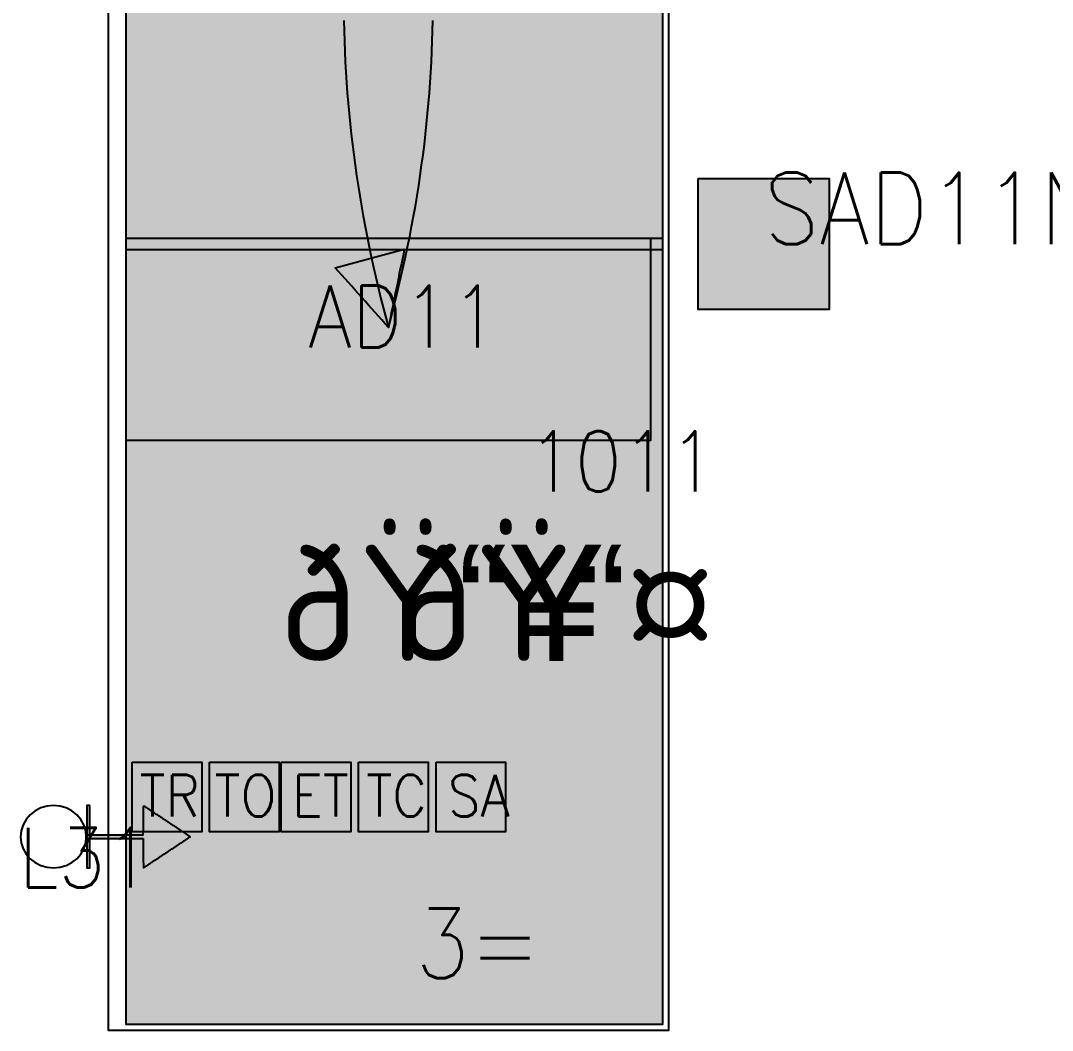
# Model space of a CAD drawing. Extents: x -63 to 1485, y -6 to 1218.
# Drawn here: x 53.3 to 226.5, y 817 to 986.5 of the extents above; entities that cross this region are included whole.
import ezdxf

# ---------------------------------------------------------------- set-up
doc = ezdxf.new("R2010")
doc.units = 0
doc.layers.get('0').update_dxf_attribs({"linetype": 'CONTINUOUS'})
doc.styles.get("Standard").update_dxf_attribs({"font": 'Standard'})

msp = doc.modelspace()

# ---------------------------------------------------------------- hatches: boundary and pattern name
for color, points in [(255, [(71, 1032), (161, 1032), (161, 948), (71, 948)]), (255, [(167, 960), (189, 960), (189, 938), (167, 938)]), (255, [(71, 950), (161, 950), (161, 818), (71, 818)]), (7, [(117.68, 948.15), (117.52, 947.32), (117.35, 946.5), (117.18, 945.68), (117.01, 944.86), (116.84, 944.04), (116.68, 943.22), (116.51, 942.39), (116.34, 941.57), (116.17, 940.75), (116.01, 939.93), (115.84, 939.11), (115.67, 938.29), (115.5, 937.46), (115.34, 936.64), (115.17, 935.82), (115, 935), (114.44, 935.63), (113.89, 936.25), (113.33, 936.88), (112.77, 937.51), (112.22, 938.14), (111.66, 938.76), (111.1, 939.39), (110.55, 940.02), (109.99, 940.64), (109.43, 941.27), (108.88, 941.9), (108.32, 942.53), (107.76, 943.15), (107.21, 943.78), (106.65, 944.41), (106.09, 945.03)]), (7, [(73.86, 849.23), (73.86, 845.94), (73.91, 844.31), (74.03, 844.39), (74.15, 844.47), (74.26, 844.54), (74.38, 844.62), (74.5, 844.7), (74.61, 844.78), (74.73, 844.85), (74.85, 844.93), (74.96, 845.01), (75.08, 845.08), (75.19, 845.16), (75.31, 845.24), (75.43, 845.32), (75.54, 845.39), (75.66, 845.47), (75.78, 845.55), (75.89, 845.62), (76.01, 845.7), (76.12, 845.78), (76.24, 845.86), (76.36, 845.93), (76.47, 846.01), (76.59, 846.09), (76.71, 846.16), (76.82, 846.24), (76.94, 846.32), (77.05, 846.4), (77.17, 846.47), (77.29, 846.55), (77.4, 846.63), (77.52, 846.7), (77.64, 846.78), (77.75, 846.86), (77.87, 846.94), (77.99, 847.01), (78.1, 847.09), (78.22, 847.17), (78.33, 847.25), (78.45, 847.32), (78.57, 847.4), (78.68, 847.48), (78.8, 847.55), (78.92, 847.63), (79.03, 847.71), (79.15, 847.79), (79.26, 847.86), (79.38, 847.94), (79.5, 848.02), (79.61, 848.09), (79.73, 848.17), (79.85, 848.25), (79.96, 848.33), (80.08, 848.4), (80.2, 848.48), (80.31, 848.56), (80.43, 848.63), (80.54, 848.71), (80.66, 848.79), (80.78, 848.87), (80.89, 848.94), (81.01, 849.02), (81.13, 849.1), (81.24, 849.17), (81.36, 849.25), (81.47, 849.33), (81.59, 849.41), (81.71, 849.48), (81.64, 849.56), (81.52, 849.64), (81.41, 849.71), (81.29, 849.79), (81.18, 849.87), (81.06, 849.95), (80.94, 850.02), (80.83, 850.1), (80.71, 850.18), (80.59, 850.25), (80.48, 850.33), (80.36, 850.41), (80.24, 850.49), (80.13, 850.56), (80.01, 850.64), (79.9, 850.72), (79.78, 850.79), (79.66, 850.87), (79.55, 850.95), (79.43, 851.03), (79.31, 851.1), (79.2, 851.18), (79.08, 851.26), (78.97, 851.33), (78.85, 851.41), (78.73, 851.49), (78.62, 851.57), (78.5, 851.64), (78.38, 851.72), (78.27, 851.8), (78.15, 851.88), (78.03, 851.95), (77.92, 852.03), (77.8, 852.11), (77.69, 852.18), (77.57, 852.26), (77.45, 852.34), (77.34, 852.42), (77.22, 852.49), (77.1, 852.57), (76.99, 852.65), (76.87, 852.72), (76.76, 852.8), (76.64, 852.88), (76.52, 852.96), (76.41, 853.03), (76.29, 853.11), (76.17, 853.19), (76.06, 853.26), (75.94, 853.34), (75.83, 853.42), (75.71, 853.5), (75.59, 853.57), (75.48, 853.65), (75.36, 853.73), (75.24, 853.8), (75.13, 853.88), (75.01, 853.96), (74.89, 854.04), (74.78, 854.11), (74.66, 854.19), (74.55, 854.27), (74.43, 854.35), (74.31, 854.42), (74.2, 854.5), (74.08, 854.58), (73.96, 854.65), (73.86, 854.46), (73.86, 851.17), (73.79, 849.77), (73.67, 849.77), (73.56, 849.77), (73.44, 849.77), (73.32, 849.77), (73.21, 849.77), (73.09, 849.77), (72.98, 849.77), (72.86, 849.77), (72.74, 849.77), (72.63, 849.77), (72.51, 849.77), (72.39, 849.77), (72.28, 849.77), (72.16, 849.77), (72.05, 849.77), (71.93, 849.77), (71.81, 849.77), (71.7, 849.77), (71.58, 849.77), (71.46, 849.77), (71.35, 849.77), (71.23, 849.77), (71.11, 849.77), (71, 849.77), (70.88, 849.77), (70.77, 849.77), (70.65, 849.77), (70.53, 849.77), (70.42, 849.77), (70.3, 849.77), (70.18, 849.77), (70.07, 849.77), (69.95, 849.77), (69.83, 849.77), (69.72, 849.77), (69.6, 849.77), (69.49, 849.77), (69.37, 849.77), (69.25, 849.77), (69.14, 849.77), (69.02, 849.77), (68.9, 849.77), (68.79, 849.77), (68.67, 849.77), (68.55, 849.77), (68.44, 849.77), (68.32, 849.77), (68.21, 849.77), (68.09, 849.77), (67.97, 849.77), (67.86, 849.77), (67.74, 849.77), (67.62, 849.77), (67.51, 849.77), (67.39, 849.77), (67.28, 849.77), (67.16, 849.77), (67.04, 849.77), (66.93, 849.77), (66.81, 849.77), (66.69, 849.77), (66.58, 849.77), (66.46, 849.77), (66.34, 849.77), (66.23, 849.77), (66.11, 849.77), (66, 849.77), (65.88, 849.77), (65.76, 849.77), (65.65, 849.77), (65.53, 849.77), (65.41, 849.77), (65.3, 849.77), (65.18, 849.77), (65.06, 849.77), (64.95, 849.77), (64.83, 849.77), (64.72, 849.77), (64.6, 849.77), (64.48, 849.77), (64.37, 849.77), (64.32, 849.23), (64.43, 849.23), (64.55, 849.23), (64.67, 849.23), (64.78, 849.23), (64.9, 849.23), (65.01, 849.23), (65.13, 849.23), (65.25, 849.23), (65.36, 849.23), (65.48, 849.23), (65.6, 849.23), (65.71, 849.23), (65.83, 849.23), (65.95, 849.23), (66.06, 849.23), (66.18, 849.23), (66.29, 849.23), (66.41, 849.23), (66.53, 849.23), (66.64, 849.23), (66.76, 849.23), (66.88, 849.23), (66.99, 849.23), (67.11, 849.23), (67.23, 849.23), (67.34, 849.23), (67.46, 849.23), (67.57, 849.23), (67.69, 849.23), (67.81, 849.23), (67.92, 849.23), (68.04, 849.23), (68.16, 849.23), (68.27, 849.23), (68.39, 849.23), (68.51, 849.23), (68.62, 849.23), (68.74, 849.23), (68.85, 849.23), (68.97, 849.23), (69.09, 849.23), (69.2, 849.23), (69.32, 849.23), (69.44, 849.23), (69.55, 849.23), (69.67, 849.23), (69.79, 849.23), (69.9, 849.23), (70.02, 849.23), (70.13, 849.23), (70.25, 849.23), (70.37, 849.23), (70.48, 849.23), (70.6, 849.23), (70.72, 849.23), (70.83, 849.23), (70.95, 849.23), (71.06, 849.23), (71.18, 849.23), (71.3, 849.23), (71.41, 849.23), (71.53, 849.23), (71.65, 849.23), (71.76, 849.23), (71.88, 849.23), (72, 849.23), (72.11, 849.23), (72.23, 849.23), (72.34, 849.23), (72.46, 849.23), (72.58, 849.23), (72.69, 849.23), (72.81, 849.23), (72.93, 849.23), (73.04, 849.23), (73.16, 849.23), (73.28, 849.23), (73.39, 849.23), (73.51, 849.23), (73.62, 849.23), (73.74, 849.23)]), (7, [(64.9, 854.72), (64.38, 854.72), (64.38, 844.27), (64.9, 844.27)])]:
    msp.add_hatch(color=color).paths.add_polyline_path(points, flags=0)
at = {"true_color": 0x6fd892}
for points in [[(71, 950), (159, 950), (159, 916), (71, 916)], [(72, 862), (83.69, 862), (83.69, 850.31), (72, 850.31)], [(85, 862), (96.69, 862), (96.69, 850.31), (85, 850.31)], [(97, 862), (108.69, 862), (108.69, 850.31), (97, 850.31)], [(110, 862), (121.69, 862), (121.69, 850.31), (110, 850.31)], [(123, 862), (134.69, 862), (134.69, 850.31), (123, 850.31)]]:
    msp.add_hatch(color=113, dxfattribs=at).paths.add_polyline_path(points, flags=0)

# ---------------------------------------------------------------- linework, layer by layer
at = {"color": 7}
for points in [[(68, 1035), (162, 1035), (162, 817), (68, 817)], [(71, 1032), (161, 1032), (161, 948), (71, 948)], [(167, 960), (189, 960), (189, 938), (167, 938)], [(71, 950), (161, 950), (161, 818), (71, 818)], [(117.68, 948.15), (117.52, 947.32), (117.35, 946.5), (117.18, 945.68), (117.01, 944.86), (116.84, 944.04), (116.68, 943.22), (116.51, 942.39), (116.34, 941.57), (116.17, 940.75), (116.01, 939.93), (115.84, 939.11), (115.67, 938.29), (115.5, 937.46), (115.34, 936.64), (115.17, 935.82), (115, 935), (114.44, 935.63), (113.89, 936.25), (113.33, 936.88), (112.77, 937.51), (112.22, 938.14), (111.66, 938.76), (111.1, 939.39), (110.55, 940.02), (109.99, 940.64), (109.43, 941.27), (108.88, 941.9), (108.32, 942.53), (107.76, 943.15), (107.21, 943.78), (106.65, 944.41), (106.09, 945.03)], [(53.27, 849.5), (53.38, 848.48), (53.69, 847.5), (54.2, 846.6), (54.89, 845.81), (55.72, 845.16), (56.67, 844.67), (57.71, 844.38), (58.78, 844.27), (59.86, 844.38), (60.89, 844.67), (61.84, 845.16), (62.68, 845.81), (63.36, 846.6), (63.87, 847.5), (64.19, 848.48), (64.29, 849.5), (64.19, 850.52), (63.87, 851.5), (63.36, 852.4), (62.68, 853.19), (61.84, 853.84), (60.89, 854.33), (59.86, 854.62), (58.78, 854.72), (57.71, 854.62), (56.67, 854.33), (55.72, 853.84), (54.89, 853.19), (54.2, 852.4), (53.69, 851.5), (53.38, 850.52)], [(73.86, 849.23), (73.86, 845.94), (73.91, 844.31), (74.03, 844.39), (74.15, 844.47), (74.26, 844.54), (74.38, 844.62), (74.5, 844.7), (74.61, 844.78), (74.73, 844.85), (74.85, 844.93), (74.96, 845.01), (75.08, 845.08), (75.19, 845.16), (75.31, 845.24), (75.43, 845.32), (75.54, 845.39), (75.66, 845.47), (75.78, 845.55), (75.89, 845.62), (76.01, 845.7), (76.12, 845.78), (76.24, 845.86), (76.36, 845.93), (76.47, 846.01), (76.59, 846.09), (76.71, 846.16), (76.82, 846.24), (76.94, 846.32), (77.05, 846.4), (77.17, 846.47), (77.29, 846.55), (77.4, 846.63), (77.52, 846.7), (77.64, 846.78), (77.75, 846.86), (77.87, 846.94), (77.99, 847.01), (78.1, 847.09), (78.22, 847.17), (78.33, 847.25), (78.45, 847.32), (78.57, 847.4), (78.68, 847.48), (78.8, 847.55), (78.92, 847.63), (79.03, 847.71), (79.15, 847.79), (79.26, 847.86), (79.38, 847.94), (79.5, 848.02), (79.61, 848.09), (79.73, 848.17), (79.85, 848.25), (79.96, 848.33), (80.08, 848.4), (80.2, 848.48), (80.31, 848.56), (80.43, 848.63), (80.54, 848.71), (80.66, 848.79), (80.78, 848.87), (80.89, 848.94), (81.01, 849.02), (81.13, 849.1), (81.24, 849.17), (81.36, 849.25), (81.47, 849.33), (81.59, 849.41), (81.71, 849.48), (81.64, 849.56), (81.52, 849.64), (81.41, 849.71), (81.29, 849.79), (81.18, 849.87), (81.06, 849.95), (80.94, 850.02), (80.83, 850.1), (80.71, 850.18), (80.59, 850.25), (80.48, 850.33), (80.36, 850.41), (80.24, 850.49), (80.13, 850.56), (80.01, 850.64), (79.9, 850.72), (79.78, 850.79), (79.66, 850.87), (79.55, 850.95), (79.43, 851.03), (79.31, 851.1), (79.2, 851.18), (79.08, 851.26), (78.97, 851.33), (78.85, 851.41), (78.73, 851.49), (78.62, 851.57), (78.5, 851.64), (78.38, 851.72), (78.27, 851.8), (78.15, 851.88), (78.03, 851.95), (77.92, 852.03), (77.8, 852.11), (77.69, 852.18), (77.57, 852.26), (77.45, 852.34), (77.34, 852.42), (77.22, 852.49), (77.1, 852.57), (76.99, 852.65), (76.87, 852.72), (76.76, 852.8), (76.64, 852.88), (76.52, 852.96), (76.41, 853.03), (76.29, 853.11), (76.17, 853.19), (76.06, 853.26), (75.94, 853.34), (75.83, 853.42), (75.71, 853.5), (75.59, 853.57), (75.48, 853.65), (75.36, 853.73), (75.24, 853.8), (75.13, 853.88), (75.01, 853.96), (74.89, 854.04), (74.78, 854.11), (74.66, 854.19), (74.55, 854.27), (74.43, 854.35), (74.31, 854.42), (74.2, 854.5), (74.08, 854.58), (73.96, 854.65), (73.86, 854.46), (73.86, 851.17), (73.79, 849.77), (73.67, 849.77), (73.56, 849.77), (73.44, 849.77), (73.32, 849.77), (73.21, 849.77), (73.09, 849.77), (72.98, 849.77), (72.86, 849.77), (72.74, 849.77), (72.63, 849.77), (72.51, 849.77), (72.39, 849.77), (72.28, 849.77), (72.16, 849.77), (72.05, 849.77), (71.93, 849.77), (71.81, 849.77), (71.7, 849.77), (71.58, 849.77), (71.46, 849.77), (71.35, 849.77), (71.23, 849.77), (71.11, 849.77), (71, 849.77), (70.88, 849.77), (70.77, 849.77), (70.65, 849.77), (70.53, 849.77), (70.42, 849.77), (70.3, 849.77), (70.18, 849.77), (70.07, 849.77), (69.95, 849.77), (69.83, 849.77), (69.72, 849.77), (69.6, 849.77), (69.49, 849.77), (69.37, 849.77), (69.25, 849.77), (69.14, 849.77), (69.02, 849.77), (68.9, 849.77), (68.79, 849.77), (68.67, 849.77), (68.55, 849.77), (68.44, 849.77), (68.32, 849.77), (68.21, 849.77), (68.09, 849.77), (67.97, 849.77), (67.86, 849.77), (67.74, 849.77), (67.62, 849.77), (67.51, 849.77), (67.39, 849.77), (67.28, 849.77), (67.16, 849.77), (67.04, 849.77), (66.93, 849.77), (66.81, 849.77), (66.69, 849.77), (66.58, 849.77), (66.46, 849.77), (66.34, 849.77), (66.23, 849.77), (66.11, 849.77), (66, 849.77), (65.88, 849.77), (65.76, 849.77), (65.65, 849.77), (65.53, 849.77), (65.41, 849.77), (65.3, 849.77), (65.18, 849.77), (65.06, 849.77), (64.95, 849.77), (64.83, 849.77), (64.72, 849.77), (64.6, 849.77), (64.48, 849.77), (64.37, 849.77), (64.32, 849.23), (64.43, 849.23), (64.55, 849.23), (64.67, 849.23), (64.78, 849.23), (64.9, 849.23), (65.01, 849.23), (65.13, 849.23), (65.25, 849.23), (65.36, 849.23), (65.48, 849.23), (65.6, 849.23), (65.71, 849.23), (65.83, 849.23), (65.95, 849.23), (66.06, 849.23), (66.18, 849.23), (66.29, 849.23), (66.41, 849.23), (66.53, 849.23), (66.64, 849.23), (66.76, 849.23), (66.88, 849.23), (66.99, 849.23), (67.11, 849.23), (67.23, 849.23), (67.34, 849.23), (67.46, 849.23), (67.57, 849.23), (67.69, 849.23), (67.81, 849.23), (67.92, 849.23), (68.04, 849.23), (68.16, 849.23), (68.27, 849.23), (68.39, 849.23), (68.51, 849.23), (68.62, 849.23), (68.74, 849.23), (68.85, 849.23), (68.97, 849.23), (69.09, 849.23), (69.2, 849.23), (69.32, 849.23), (69.44, 849.23), (69.55, 849.23), (69.67, 849.23), (69.79, 849.23), (69.9, 849.23), (70.02, 849.23), (70.13, 849.23), (70.25, 849.23), (70.37, 849.23), (70.48, 849.23), (70.6, 849.23), (70.72, 849.23), (70.83, 849.23), (70.95, 849.23), (71.06, 849.23), (71.18, 849.23), (71.3, 849.23), (71.41, 849.23), (71.53, 849.23), (71.65, 849.23), (71.76, 849.23), (71.88, 849.23), (72, 849.23), (72.11, 849.23), (72.23, 849.23), (72.34, 849.23), (72.46, 849.23), (72.58, 849.23), (72.69, 849.23), (72.81, 849.23), (72.93, 849.23), (73.04, 849.23), (73.16, 849.23), (73.28, 849.23), (73.39, 849.23), (73.51, 849.23), (73.62, 849.23), (73.74, 849.23)], [(64.9, 854.72), (64.38, 854.72), (64.38, 844.27), (64.9, 844.27)]]:
    msp.add_lwpolyline(points, close=True, dxfattribs=at)
for points in [[(107.53, 986.52), (107.57, 984.78), (107.62, 983.04), (107.69, 981.3), (107.77, 979.57), (107.87, 977.83), (107.98, 976.09), (108.11, 974.36), (108.25, 972.62), (108.41, 970.89), (108.58, 969.16), (108.76, 967.43), (108.96, 965.7), (109.18, 963.97), (109.41, 962.25), (109.65, 960.53), (109.91, 958.81), (110.19, 957.09), (110.47, 955.37), (110.77, 953.66), (111.09, 951.95), (111.42, 950.24), (111.76, 948.53), (112.12, 946.83), (112.49, 945.13), (112.88, 943.44), (113.27, 941.74), (113.69, 940.05), (114.11, 938.36), (114.55, 936.68), (115, 935)], [(115, 935), (115.45, 936.68), (115.89, 938.36), (116.31, 940.05), (116.73, 941.74), (117.12, 943.44), (117.51, 945.13), (117.88, 946.83), (118.24, 948.53), (118.58, 950.24), (118.91, 951.95), (119.23, 953.66), (119.53, 955.37), (119.81, 957.09), (120.09, 958.81), (120.35, 960.53), (120.59, 962.25), (120.82, 963.97), (121.04, 965.7), (121.24, 967.43), (121.42, 969.16), (121.59, 970.89), (121.75, 972.62), (121.89, 974.36), (122.02, 976.09), (122.13, 977.83), (122.23, 979.57), (122.31, 981.3), (122.38, 983.04), (122.43, 984.78), (122.47, 986.52)]]:
    msp.add_lwpolyline(points, dxfattribs=at)
at = {"color": 113, "true_color": 0x6fd892}
for points in [[(71, 950), (159, 950), (159, 916), (71, 916)], [(72, 862), (83.69, 862), (83.69, 850.31), (72, 850.31)], [(85, 862), (96.69, 862), (96.69, 850.31), (85, 850.31)], [(97, 862), (108.69, 862), (108.69, 850.31), (97, 850.31)], [(110, 862), (121.69, 862), (121.69, 850.31), (110, 850.31)], [(123, 862), (134.69, 862), (134.69, 850.31), (123, 850.31)]]:
    msp.add_lwpolyline(points, close=True, dxfattribs=at)

# ---------------------------------------------------------------- texts
at = {"color": 7}
for s, height, p in [('SAD11N01', 12, (178, 949)), ('AD11', 10.4, (101.55, 931.63)), ('1011', 10.134, (138.39, 907.44)), ('ðŸ“¥', 19.5, (96.48, 879.03)), ('ðŸ“¤', 19.5, (115.98, 879.03)), ('TR', 7.013, (73.23, 852.88)), ('TO', 7.013, (85.8, 852.88)), ('ET', 7.013, (98.8, 852.88)), ('TC', 7.013, (111.3, 852.88)), ('SA', 7.013, (124.98, 852.88)), ('L31', 10, (53, 841)), ('3=', 11.7, (119.51, 825.77))]:
    msp.add_text(s, height=height, dxfattribs=at).set_placement(p)

doc.saveas('drawing.dxf')
